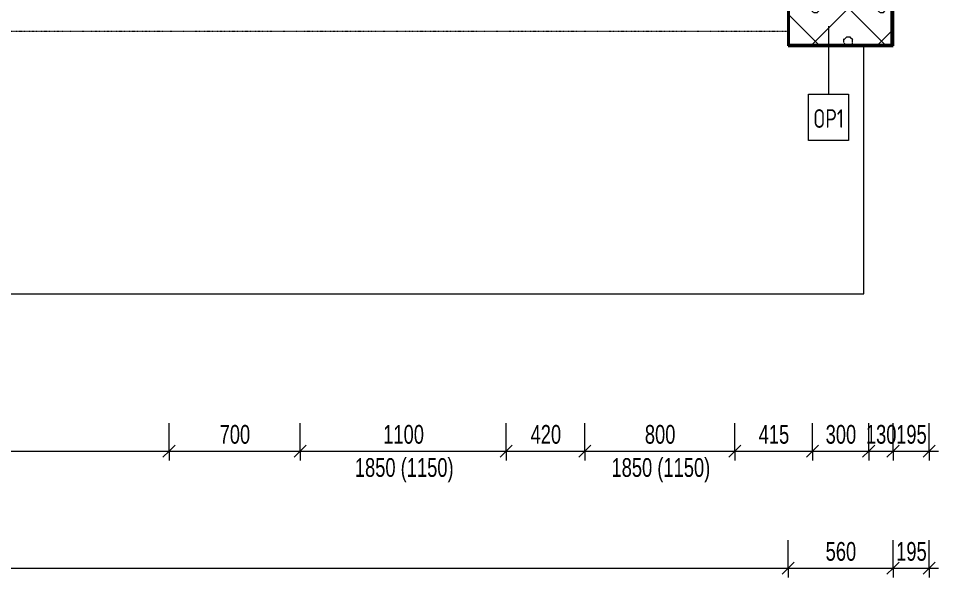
# Model space of a CAD drawing. Header units: millimetres. Extents: x 48671 to 278361, y -45352 to 20466.
# Drawn here: x 91735 to 96648, y -33091 to -30106 of the extents above; entities that cross this region are included whole.
import ezdxf

# ---------------------------------------------------------------- set-up
doc = ezdxf.new("R2010")
doc.units = ezdxf.units.MM
doc.linetypes.add('Dash dot dot', pattern=[5, 2, -1, 0, -1, 0, -1])
for name, color, linetype, lineweight in [('A-ANNO-DIMS', 211, 'Continuous', 9), ('A-ANNO-DIMS-50', 211, 'Continuous', 9), ('A-DETL', 90, 'Continuous', 13), ('A-FLOR', 192, 'Continuous', 13), ('A-WALL', 113, 'Continuous', 13), ('A-WALL-IDEN', 211, 'Continuous', 9), ('A-WALL-PATT', 111, 'Continuous', 35)]:
    doc.layers.add(name, color=color, linetype=linetype, lineweight=lineweight)
doc.styles.add('Arial_1', font='arial.ttf', dxfattribs={"width": 0.7, "height": 100})
doc.styles.add('ISOCPEUR', font='isocpeur.ttf', dxfattribs={"width": 0.75, "height": 100})
doc.dimstyles.new('Vnitřní_-_průhledné', dxfattribs={"dimscale": 304.8, "dimtxt": 102.02594, "dimasz": 0.213255, "dimexe": 0.164042, "dimexo": 0.0625, "dimgap": 0.032808, "dimtad": 1, "dimdec": 0, "dimrnd": 5, "dimzin": 0, "dimdsep": 46, "dimtxsty": 'Arial_1', "dimblk1": 'OBLIQUE', "dimblk2": 'OBLIQUE', "dimsah": 1, "dimcen": 0.09, "dimdle": 0.164042, "dimazin": 0, "dimtfac": 1, "dimtdec": 4, "dimtix": 1, "dimtmove": 0, "dimatfit": 3, "dimfxl": 0.492126, "dimfxlon": 1, "dimtvp": 1, "dimtolj": 1, "dimtzin": 0, "dimarcsym": 2})

# ---------------------------------------------------------------- blocks, each defined once
blk = doc.blocks.new('DIMBLOCK133-1NP_NÁVRH B')
at = {"layer": 'A-ANNO-DIMS-50'}
for p, q in [((90239.6, -32416.4), (90239.6, -32266.4)), ((92539.6, -32416.4), (92539.6, -32266.4)), ((90239.6, -32416.4), (92539.6, -32416.4)), ((90239.6, -32416.4), (90239.6, -32466.4)), ((92539.6, -32416.4), (92539.6, -32466.4))]:
    blk.add_line(p, q, dxfattribs=at)
at = {"layer": 'A-ANNO-DIMS-50', "lineweight": 18}
for p, q in [((90239.6, -32416.4), (90207.1, -32448.9)), ((90239.6, -32416.4), (90272.1, -32383.9)), ((92539.6, -32416.4), (92507.1, -32448.9)), ((92539.6, -32416.4), (92572.1, -32383.9))]:
    blk.add_line(p, q, dxfattribs=at)
at = {"layer": 'A-ANNO-DIMS-50', "color": 0, "char_height": 100, "attachment_point": 1, "line_spacing_factor": 0.941778, "style": 'Arial_1'}
for s, insert, width in [('2300', (91282.9, -32276.6), 256.164), ('1850 (1150)', (91131.4, -32453.6), 619.69)]:
    blk.add_mtext(s, dxfattribs=dict(at, insert=insert, width=width))
blk = doc.blocks.new('_Oblique')
at = {"color": 0, "linetype": 'ByBlock', "lineweight": -2}
blk.add_line((-0.5, -0.5), (0.5, 0.5), dxfattribs=at)
blk = doc.blocks.new('DIMBLOCK134-1NP_NÁVRH B')
at = {"layer": 'A-ANNO-DIMS-50'}
for p, q in [((92539.6, -32416.4), (92539.6, -32266.4)), ((93239.6, -32416.4), (93239.6, -32266.4)), ((92539.6, -32416.4), (93239.6, -32416.4)), ((92539.6, -32416.4), (92539.6, -32466.4)), ((93239.6, -32416.4), (93239.6, -32466.4))]:
    blk.add_line(p, q, dxfattribs=at)
at = {"layer": 'A-ANNO-DIMS-50', "lineweight": 18}
for p, q in [((92539.6, -32416.4), (92507.1, -32448.9)), ((92539.6, -32416.4), (92572.1, -32383.9)), ((93239.6, -32416.4), (93207.1, -32448.9)), ((93239.6, -32416.4), (93272.1, -32383.9))]:
    blk.add_line(p, q, dxfattribs=at)
at = {"layer": 'A-ANNO-DIMS-50', "color": 0, "insert": (92809.6, -32276.6), "char_height": 100, "width": 192.123, "attachment_point": 1, "line_spacing_factor": 0.941778, "style": 'Arial_1'}
blk.add_mtext('700', dxfattribs=at)
blk = doc.blocks.new('DIMBLOCK135-1NP_NÁVRH B')
at = {"layer": 'A-ANNO-DIMS-50'}
for p, q in [((93239.6, -32416.4), (93239.6, -32266.4)), ((94339.6, -32416.4), (94339.6, -32266.4)), ((93239.6, -32416.4), (94339.6, -32416.4)), ((93239.6, -32416.4), (93239.6, -32466.4)), ((94339.6, -32416.4), (94339.6, -32466.4))]:
    blk.add_line(p, q, dxfattribs=at)
at = {"layer": 'A-ANNO-DIMS-50', "lineweight": 18}
for p, q in [((93239.6, -32416.4), (93207.1, -32448.9)), ((93239.6, -32416.4), (93272.1, -32383.9)), ((94339.6, -32416.4), (94307.1, -32448.9)), ((94339.6, -32416.4), (94372.1, -32383.9))]:
    blk.add_line(p, q, dxfattribs=at)
at = {"layer": 'A-ANNO-DIMS-50', "color": 0, "char_height": 100, "attachment_point": 1, "line_spacing_factor": 0.941778, "style": 'Arial_1'}
for s, insert, width in [('1100', (93682.9, -32276.6), 256.164), ('1850 (1150)', (93531.4, -32453.6), 619.69)]:
    blk.add_mtext(s, dxfattribs=dict(at, insert=insert, width=width))
blk = doc.blocks.new('DIMBLOCK136-1NP_NÁVRH B')
at = {"layer": 'A-ANNO-DIMS-50'}
for p, q in [((94339.6, -32416.4), (94339.6, -32266.4)), ((94759.6, -32416.4), (94759.6, -32266.4)), ((94339.6, -32416.4), (94759.6, -32416.4)), ((94339.6, -32416.4), (94339.6, -32466.4)), ((94759.6, -32416.4), (94759.6, -32466.4))]:
    blk.add_line(p, q, dxfattribs=at)
at = {"layer": 'A-ANNO-DIMS-50', "lineweight": 18}
for p, q in [((94339.6, -32416.4), (94307.1, -32448.9)), ((94339.6, -32416.4), (94372.1, -32383.9)), ((94759.6, -32416.4), (94727.1, -32448.9)), ((94759.6, -32416.4), (94792.1, -32383.9))]:
    blk.add_line(p, q, dxfattribs=at)
at = {"layer": 'A-ANNO-DIMS-50', "color": 0, "insert": (94469.6, -32276.6), "char_height": 100, "width": 192.123, "attachment_point": 1, "line_spacing_factor": 0.941778, "style": 'Arial_1'}
blk.add_mtext('420', dxfattribs=at)
blk = doc.blocks.new('DIMBLOCK137-1NP_NÁVRH B')
at = {"layer": 'A-ANNO-DIMS-50'}
for p, q in [((94759.6, -32416.4), (94759.6, -32266.4)), ((95559.6, -32416.4), (95559.6, -32266.4)), ((94759.6, -32416.4), (95559.6, -32416.4)), ((94759.6, -32416.4), (94759.6, -32466.4)), ((95559.6, -32416.4), (95559.6, -32466.4))]:
    blk.add_line(p, q, dxfattribs=at)
at = {"layer": 'A-ANNO-DIMS-50', "lineweight": 18}
for p, q in [((94759.6, -32416.4), (94727.1, -32448.9)), ((94759.6, -32416.4), (94792.1, -32383.9)), ((95559.6, -32416.4), (95527.1, -32448.9)), ((95559.6, -32416.4), (95592.1, -32383.9))]:
    blk.add_line(p, q, dxfattribs=at)
at = {"layer": 'A-ANNO-DIMS-50', "color": 0, "char_height": 100, "attachment_point": 1, "line_spacing_factor": 0.941778, "style": 'Arial_1'}
for s, insert, width in [('800', (95079.6, -32276.6), 192.123), ('1850 (1150)', (94901.4, -32453.6), 619.69)]:
    blk.add_mtext(s, dxfattribs=dict(at, insert=insert, width=width))
blk = doc.blocks.new('DIMBLOCK138-1NP_NÁVRH B')
at = {"layer": 'A-ANNO-DIMS-50'}
for p, q in [((95559.6, -32416.4), (95559.6, -32266.4)), ((95974.6, -32416.4), (95974.6, -32266.4)), ((95559.6, -32416.4), (95974.6, -32416.4)), ((95559.6, -32416.4), (95559.6, -32466.4)), ((95974.6, -32416.4), (95974.6, -32466.4))]:
    blk.add_line(p, q, dxfattribs=at)
at = {"layer": 'A-ANNO-DIMS-50', "lineweight": 18}
for p, q in [((95559.6, -32416.4), (95527.1, -32448.9)), ((95559.6, -32416.4), (95592.1, -32383.9)), ((95974.6, -32416.4), (95942.1, -32448.9)), ((95974.6, -32416.4), (96007.1, -32383.9))]:
    blk.add_line(p, q, dxfattribs=at)
at = {"layer": 'A-ANNO-DIMS-50', "color": 0, "insert": (95687.1, -32276.6), "char_height": 100, "width": 192.123, "attachment_point": 1, "line_spacing_factor": 0.941778, "style": 'Arial_1'}
blk.add_mtext('415', dxfattribs=at)
blk = doc.blocks.new('DIMBLOCK139-1NP_NÁVRH B')
at = {"layer": 'A-ANNO-DIMS-50'}
for p, q in [((95974.6, -32416.4), (95974.6, -32266.4)), ((96274.6, -32416.4), (96274.6, -32266.4)), ((95974.6, -32416.4), (96274.6, -32416.4)), ((95974.6, -32416.4), (95974.6, -32466.4)), ((96274.6, -32416.4), (96274.6, -32466.4))]:
    blk.add_line(p, q, dxfattribs=at)
at = {"layer": 'A-ANNO-DIMS-50', "lineweight": 18}
for p, q in [((95974.6, -32416.4), (95942.1, -32448.9)), ((95974.6, -32416.4), (96007.1, -32383.9)), ((96274.6, -32416.4), (96242.1, -32448.9)), ((96274.6, -32416.4), (96307.1, -32383.9))]:
    blk.add_line(p, q, dxfattribs=at)
at = {"layer": 'A-ANNO-DIMS-50', "color": 0, "insert": (96044.6, -32276.6), "char_height": 100, "width": 192.123, "attachment_point": 1, "line_spacing_factor": 0.941778, "style": 'Arial_1'}
blk.add_mtext('300', dxfattribs=at)
blk = doc.blocks.new('DIMBLOCK140-1NP_NÁVRH B')
at = {"layer": 'A-ANNO-DIMS-50'}
for p, q in [((96274.6, -32416.4), (96274.6, -32266.4)), ((96404.6, -32416.4), (96404.6, -32266.4)), ((96274.6, -32416.4), (96404.6, -32416.4)), ((96274.6, -32416.4), (96274.6, -32466.4)), ((96404.6, -32416.4), (96404.6, -32466.4))]:
    blk.add_line(p, q, dxfattribs=at)
at = {"layer": 'A-ANNO-DIMS-50', "lineweight": 18}
for p, q in [((96274.6, -32416.4), (96242.1, -32448.9)), ((96274.6, -32416.4), (96307.1, -32383.9)), ((96404.6, -32416.4), (96372.1, -32448.9)), ((96404.6, -32416.4), (96437.1, -32383.9))]:
    blk.add_line(p, q, dxfattribs=at)
at = {"layer": 'A-ANNO-DIMS-50', "color": 0, "insert": (96259.6, -32276.6), "char_height": 100, "width": 192.123, "attachment_point": 1, "line_spacing_factor": 0.941778, "style": 'Arial_1'}
blk.add_mtext('130', dxfattribs=at)
blk = doc.blocks.new('DIMBLOCK141-1NP_NÁVRH B')
at = {"layer": 'A-ANNO-DIMS-50'}
for p, q in [((96404.6, -32416.4), (96404.6, -32266.4)), ((96597.6, -32416.4), (96597.6, -32266.4)), ((96404.6, -32416.4), (96647.6, -32416.4)), ((96404.6, -32416.4), (96404.6, -32466.4)), ((96597.6, -32416.4), (96597.6, -32466.4))]:
    blk.add_line(p, q, dxfattribs=at)
at = {"layer": 'A-ANNO-DIMS-50', "lineweight": 18}
for p, q in [((96404.6, -32416.4), (96372.1, -32448.9)), ((96404.6, -32416.4), (96437.1, -32383.9)), ((96597.6, -32416.4), (96565.1, -32448.9)), ((96597.6, -32416.4), (96630.1, -32383.9))]:
    blk.add_line(p, q, dxfattribs=at)
at = {"layer": 'A-ANNO-DIMS-50', "color": 0, "insert": (96421.1, -32276.6), "char_height": 100, "width": 192.123, "attachment_point": 1, "line_spacing_factor": 0.941778, "style": 'Arial_1'}
blk.add_mtext('195', dxfattribs=at)
blk = doc.blocks.new('DIMBLOCK157-1NP_NÁVRH B')
at = {"layer": 'A-ANNO-DIMS-50'}
for p, q in [((84004.6, -33041.3), (84004.6, -32891.3)), ((95844.6, -33041.3), (95844.6, -32891.3)), ((84004.6, -33041.3), (95844.6, -33041.3)), ((84004.6, -33041.3), (84004.6, -33091.3)), ((95844.6, -33041.3), (95844.6, -33091.3))]:
    blk.add_line(p, q, dxfattribs=at)
at = {"layer": 'A-ANNO-DIMS-50', "lineweight": 18}
for p, q in [((84004.6, -33041.3), (84037.1, -33008.8)), ((95844.6, -33041.3), (95877.1, -33008.8)), ((84004.6, -33041.3), (83972.1, -33073.8)), ((95844.6, -33041.3), (95812.1, -33073.8))]:
    blk.add_line(p, q, dxfattribs=at)
at = {"layer": 'A-ANNO-DIMS-50', "color": 0, "insert": (89791.2, -32901.5), "char_height": 100, "width": 320.204, "attachment_point": 1, "line_spacing_factor": 0.941778, "style": 'Arial_1'}
blk.add_mtext('11840', dxfattribs=at)
blk = doc.blocks.new('DIMBLOCK158-1NP_NÁVRH B')
at = {"layer": 'A-ANNO-DIMS-50'}
for p, q in [((95844.6, -33041.3), (95844.6, -32891.3)), ((96404.6, -33041.3), (96404.6, -32891.3)), ((95844.6, -33041.3), (96404.6, -33041.3)), ((95844.6, -33041.3), (95844.6, -33091.3)), ((96404.6, -33041.3), (96404.6, -33091.3))]:
    blk.add_line(p, q, dxfattribs=at)
at = {"layer": 'A-ANNO-DIMS-50', "lineweight": 18}
for p, q in [((95844.6, -33041.3), (95877.1, -33008.8)), ((96404.6, -33041.3), (96437.1, -33008.8)), ((95844.6, -33041.3), (95812.1, -33073.8)), ((96404.6, -33041.3), (96372.1, -33073.8))]:
    blk.add_line(p, q, dxfattribs=at)
at = {"layer": 'A-ANNO-DIMS-50', "color": 0, "insert": (96044.6, -32901.5), "char_height": 100, "width": 192.123, "attachment_point": 1, "line_spacing_factor": 0.941778, "style": 'Arial_1'}
blk.add_mtext('560', dxfattribs=at)
blk = doc.blocks.new('DIMBLOCK159-1NP_NÁVRH B')
at = {"layer": 'A-ANNO-DIMS-50'}
for p, q in [((96404.6, -33041.3), (96404.6, -32891.3)), ((96597.6, -33041.3), (96597.6, -32891.3)), ((96404.6, -33041.3), (96647.6, -33041.3)), ((96404.6, -33041.3), (96404.6, -33091.3)), ((96597.6, -33041.3), (96597.6, -33091.3))]:
    blk.add_line(p, q, dxfattribs=at)
at = {"layer": 'A-ANNO-DIMS-50', "lineweight": 18}
for p, q in [((96404.6, -33041.3), (96437.1, -33008.8)), ((96597.6, -33041.3), (96630.1, -33008.8)), ((96404.6, -33041.3), (96372.1, -33073.8)), ((96597.6, -33041.3), (96565.1, -33073.8))]:
    blk.add_line(p, q, dxfattribs=at)
at = {"layer": 'A-ANNO-DIMS-50', "color": 0, "insert": (96421.1, -32901.5), "char_height": 100, "width": 192.123, "attachment_point": 1, "line_spacing_factor": 0.941778, "style": 'Arial_1'}
blk.add_mtext('195', dxfattribs=at)

msp = doc.modelspace()

# ---------------------------------------------------------------- hatches: boundary and pattern name
at = {"layer": 'A-WALL-PATT', "lineweight": 13}
h = msp.add_hatch(dxfattribs=at)
h.set_pattern_fill('FP_8', color=11, style=0, pattern_type=2)
h.set_pattern_definition([(45, (0, 0), (0.0007, 353.5527), []), (315, (0, 0), (353.5527, -0.0007), []), (270, (153.68, 9.56), (176.771, -176.771), [19.139, -334.416]), (270, (199.87, 9.56), (176.771, -176.771), [19.139, -334.416]), (0, (166.57, 23.1), (176.771, 176.771), [19.139, -334.416]), (0, (166.57, -23.1), (176.771, 176.771), [19.139, -334.416]), (45, (153.68, 9.56), (0.0007, 353.5527), [19.139, -230.861]), (45, (186.35, -23.1), (0.0007, 353.5527), [19.139, -230.861]), (315, (186.35, 23.1), (353.5527, -0.0007), [19.139, -230.861]), (315, (153.68, -9.56), (353.5527, -0.0007), [19.139, -230.861])])
h.paths.add_polyline_path([(96394.6, -30244.3), (96394.6, -30064.3), (95852.6, -30064.3), (95852.6, -30244.3)])

# ---------------------------------------------------------------- linework, layer by layer
at = {"layer": 'A-DETL', "linetype": 'Dash dot dot'}
msp.add_line((84004.6, -30174.3), (95844.6, -30174.3), dxfattribs=at)
at = {"layer": 'A-FLOR'}
for p, q in [((96248.2, -31576.8), (96248.2, -30252.3)), ((83574.6, -31576.8), (96248.2, -31576.8))]:
    msp.add_line(p, q, dxfattribs=at)
at = {"layer": 'A-WALL', "color": 1, "lineweight": 35}
for p, q in [((95844.6, -29177.3), (95844.6, -30252.3)), ((96404.6, -30252.3), (96404.6, -29177.3)), ((95844.6, -30252.3), (96404.6, -30252.3))]:
    msp.add_line(p, q, dxfattribs=at)
at = {"layer": 'A-WALL', "color": 10}
for p, q in [((96394.6, -30244.3), (96394.6, -29169.3)), ((96399.6, -30249.3), (96399.6, -29174.3)), ((95847.6, -30064.3), (95847.6, -30249.3)), ((95852.6, -30244.3), (95852.6, -30064.3)), ((95847.6, -30249.3), (96399.6, -30249.3)), ((95852.6, -30244.3), (96394.6, -30244.3))]:
    msp.add_line(p, q, dxfattribs=at)
at = {"layer": 'A-WALL-IDEN'}
msp.add_line((96060.5, -30148.3), (96060.5, -30510.3), dxfattribs=at)
at = {"layer": 'A-WALL-IDEN', "flags": 128}
msp.add_lwpolyline([(95953.5, -30510.3), (96167.4, -30510.3), (96167.4, -30758.8), (95953.5, -30758.8)], close=True, dxfattribs=at)

# ---------------------------------------------------------------- texts
at = {"layer": 'A-WALL-IDEN', "insert": (95978.5, -30590.8), "char_height": 100, "width": 195.411, "attachment_point": 1, "style": 'ISOCPEUR'}
msp.add_mtext('OP1', dxfattribs=at)

# ---------------------------------------------------------------- dimensions: what is measured, and where the dimension line sits
at = {"layer": 'A-ANNO-DIMS'}
for base, p1, p2, override, picture, middle in [((92539.6, -32416.4), (90239.6, -32266.4), (92539.6, -32266.4), {"dimpost": '<>', "dimfxl": 2300}, 'DIMBLOCK133-1NP_NÁVRH B', (91389.6, -32416.4)), ((94339.6, -32416.4), (93239.6, -32266.4), (94339.6, -32266.4), {"dimpost": '<>', "dimfxl": 1100}, 'DIMBLOCK135-1NP_NÁVRH B', (93789.6, -32416.4)), ((95559.6, -32416.4), (94759.6, -32266.4), (95559.6, -32266.4), {"dimpost": '<>', "dimfxl": 800}, 'DIMBLOCK137-1NP_NÁVRH B', (95159.6, -32416.4))]:
    dim = msp.add_linear_dim(base=base, p1=p1, p2=p2, text='<>\\X1850 (1150)', dimstyle='Vnitřní_-_průhledné', override=override, dxfattribs=at)
    dim.commit()
    dim.dimension.update_dxf_attribs({"geometry": picture, "text_midpoint": middle})
for base, p1, p2, override, picture, middle in [((93239.6, -32416.4), (92539.6, -32266.4), (93239.6, -32266.4), {"dimpost": '<>', "dimfxl": 700}, 'DIMBLOCK134-1NP_NÁVRH B', (92889.6, -32355.4)), ((94759.6, -32416.4), (94339.6, -32266.4), (94759.6, -32266.4), {"dimpost": '<>', "dimfxl": 420}, 'DIMBLOCK136-1NP_NÁVRH B', (94549.6, -32355.4)), ((95974.6, -32416.4), (95559.6, -32266.4), (95974.6, -32266.4), {"dimpost": '<>', "dimfxl": 415}, 'DIMBLOCK138-1NP_NÁVRH B', (95767.1, -32355.4)), ((96274.6, -32416.4), (95974.6, -32266.4), (96274.6, -32266.4), {"dimpost": '<>', "dimfxl": 300}, 'DIMBLOCK139-1NP_NÁVRH B', (96124.6, -32355.3)), ((96404.6, -32416.4), (96274.6, -32266.4), (96404.6, -32266.4), {"dimpost": '<>', "dimfxl": 130}, 'DIMBLOCK140-1NP_NÁVRH B', (96339.6, -32355.3)), ((96597.6, -32416.4), (96404.6, -32266.4), (96597.6, -32266.4), {"dimpost": '<>', "dimfxl": 193}, 'DIMBLOCK141-1NP_NÁVRH B', (96501.1, -32355.4)), ((95844.6, -33041.3), (84004.6, -32891.3), (95844.6, -32891.3), {"dimpost": '<>', "dimfxl": 11840}, 'DIMBLOCK157-1NP_NÁVRH B', (89924.6, -32980.3)), ((96404.6, -33041.3), (95844.6, -32891.3), (96404.6, -32891.3), {"dimpost": '<>', "dimfxl": 560}, 'DIMBLOCK158-1NP_NÁVRH B', (96124.6, -32980.3)), ((96597.6, -33041.3), (96404.6, -32891.3), (96597.6, -32891.3), {"dimpost": '<>', "dimfxl": 193}, 'DIMBLOCK159-1NP_NÁVRH B', (96501.1, -32980.3))]:
    dim = msp.add_linear_dim(base=base, p1=p1, p2=p2, dimstyle='Vnitřní_-_průhledné', override=override, dxfattribs=at)
    dim.commit()
    dim.dimension.update_dxf_attribs({"geometry": picture, "text_midpoint": middle})

doc.saveas('drawing.dxf')
